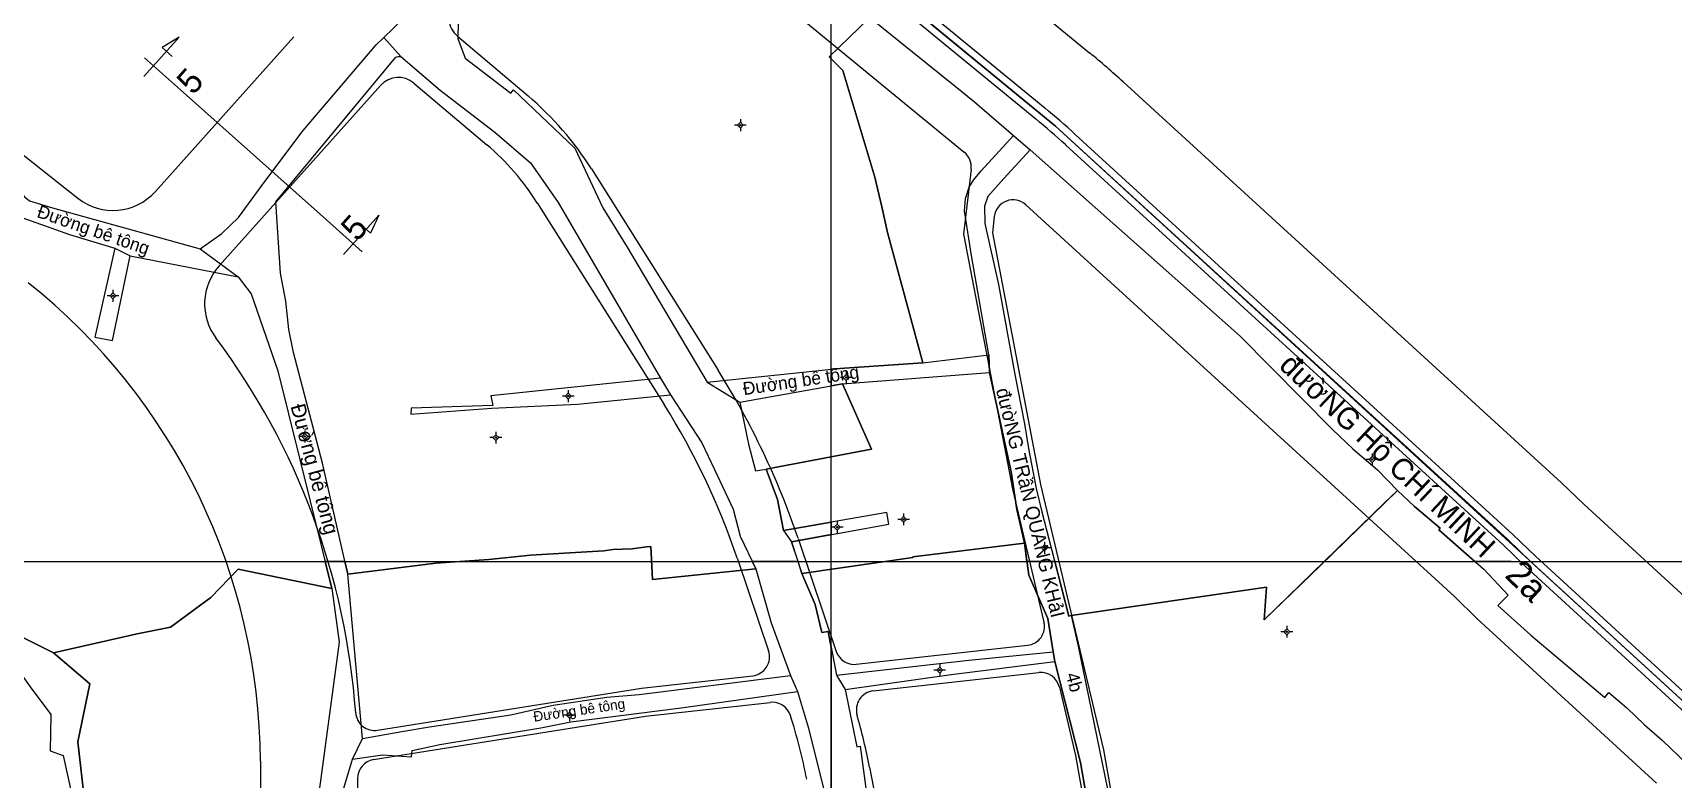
# Model space of a CAD drawing. Extents: x 548357 to 553070, y 1834500 to 1842500.
# Drawn here: x 551831.4 to 552177.8, y 1839954 to 1840111.6 of the extents above; entities that cross this region are included whole.
import ezdxf

# ---------------------------------------------------------------- set-up
doc = ezdxf.new("R2010")
doc.units = 0
for name, color, linetype in [('Level 10', 7, 'Continuous'), ('Level 11', 7, 'Continuous'), ('Level 13', 7, 'Continuous'), ('Level 2', 7, 'Continuous'), ('Level 20', 7, 'Continuous'), ('Level 30', 7, 'Continuous'), ('Level 4', 7, 'Continuous'), ('Level 5', 7, 'Continuous'), ('Level 52', 7, 'Continuous'), ('Level 61', 7, 'Continuous'), ('Level 7', 7, 'Continuous'), ('Level 8', 7, 'Continuous')]:
    doc.layers.add(name, color=color, linetype=linetype)

msp = doc.modelspace()

# ---------------------------------------------------------------- linework, layer by layer
at = {"layer": 'Level 10'}
for p, q in [((551905.55, 1840110.62), (551909.16, 1840106.59)), ((552038.47, 1840089.92), (552042.03, 1840086.91)), ((551848.76, 1840066.13), (551852, 1840064.51)), ((551866.74, 1840065.99), (551874.82, 1840060.07)), ((551852, 1840064.51), (551874.82, 1840060.07)), ((552033.29, 1840043.62), (552033.44, 1840039.88)), ((551963.97, 1840038.68), (551966.1, 1840035.18)), ((551973.79, 1840037.87), (551980.69, 1840033.62)), ((551989.94, 1840006.54), (551991.65, 1840004.15)), ((552046.89, 1839980.93), (552047.21, 1839978.9)), ((551991.37, 1839975.94), (551992.87, 1839972.58)), ((552001.15, 1839975.99), (552002.97, 1839972.96)), ((551898.9, 1839958.28), (551901.01, 1839962.63)), ((551894.96, 1839945.12), (551898.9, 1839958.28))]:
    msp.add_line(p, q, dxfattribs=at)
for points in [[(551960.26, 1840163.44), (552047.39, 1840091.88), (552142.89, 1840004.61), (552147.65, 1840000), (552194.41, 1839957.15), (552214.49, 1839936.53), (552223.97, 1839927.8), (552223.77, 1839927.01), (552223.82, 1839926.03), (552231.15, 1839908.7), (552231.73, 1839907.86), (552232.78, 1839907.31), (552233.86, 1839907.28), (552235.08, 1839907.6), (552236.15, 1839908.61), (552222.71, 1839882.13)], [(551905.55, 1840110.62), (551913.71, 1840118.5), (551952.17, 1840161.87)], [(551954.69, 1840156.66), (551947.86, 1840148.65), (551934.37, 1840132.5), (551923.17, 1840117.78), (551921.21, 1840113.84), (551921.14, 1840110.37), (551922.75, 1840106.25), (551932.36, 1840098.82), (551932.91, 1840099.53), (551945.85, 1840087.25), (551951.81, 1840074.67), (551956.93, 1840066.3), (551973.79, 1840037.87)], [(551954.69, 1840156.66), (551966.02, 1840147.67), (551972.5, 1840142.34), (551978.92, 1840136.82), (551979.38, 1840137.26), (551985.33, 1840132.46), (551990.97, 1840128.35), (552006.58, 1840116.35), (552008.14, 1840114.82), (552026.15, 1840100.29), (552030.28, 1840097.03), (552038.47, 1840089.92)], [(551814.23, 1840104.95), (551816.85, 1840110.14), (551793.85, 1840129.1), (551795.97, 1840132.75), (551814.58, 1840117.4), (551821.7, 1840110.49), (551826.13, 1840103.95), (551826.32, 1840099.31), (551827.48, 1840095.31), (551828.23, 1840089.46), (551829.06, 1840089.3), (551827.54, 1840082.11), (551828.03, 1840082.02), (551827.9, 1840081.3), (551828.37, 1840078.97), (551829.58, 1840077.02), (551830.73, 1840076.12), (551835.62, 1840074.62), (551866.74, 1840065.99)], [(551866.74, 1840065.99), (551871.34, 1840069.22), (551874.86, 1840072.58), (551880.43, 1840080.18), (551888.54, 1840090.94), (551903.95, 1840109.07), (551905.55, 1840110.62)], [(551901.01, 1839962.63), (551897.91, 1839997.34), (551892.6, 1840020.77), (551886.45, 1840044.1), (551885.52, 1840048.98), (551884.87, 1840054.92), (551883.71, 1840060.84), (551882.76, 1840075.92), (551908.06, 1840106.41), (551908.59, 1840106.6), (551909.16, 1840106.59)], [(551909.16, 1840106.59), (551917.45, 1840099.47), (551928.96, 1840090.63), (551936.54, 1840084.11), (551942.35, 1840075.74), (551963.97, 1840038.68)], [(551822.12, 1840099.07), (551823.52, 1840096.94), (551823.22, 1840072.67), (551829.09, 1840072.59), (551839.16, 1840068.98), (551848.76, 1840066.13)], [(552033.29, 1840043.62), (552029.65, 1840064.58), (552028.16, 1840073.99), (552028.33, 1840076.61), (552029.16, 1840079.01), (552030.06, 1840080.51), (552031.63, 1840082.43), (552038.47, 1840089.92)], [(552042.03, 1840086.91), (552036.46, 1840080.85), (552033.09, 1840077.06), (552032.33, 1840075.02), (552032.42, 1840071.3), (552035.33, 1840058.44), (552038.78, 1840039.44), (552040.8, 1840029.04), (552041.63, 1840023.84), (552043.28, 1840015.42), (552044.5, 1840010.5), (552050.18, 1839988.48), (552050.68, 1839988.61), (552052.11, 1839982.15), (552058.33, 1839951.97), (552059.46, 1839944.03), (552064.18, 1839918.01)], [(552042.03, 1840086.91), (552081.94, 1840051.52), (552086.31, 1840047.57), (552105.84, 1840027.85), (552110.1, 1840023.74), (552115.31, 1840019.37), (552119.56, 1840015.01), (552123.14, 1840011.62), (552128.58, 1840007), (552128.3, 1840006.67), (552137.81, 1839998.34), (552142.92, 1839992.91), (552140.74, 1839990.69), (552147.69, 1839984.46), (552163.34, 1839971.31), (552164.19, 1839972.36), (552168, 1839969.14), (552171.66, 1839965.62), (552175.48, 1839962.23), (552183.95, 1839954.14)], [(551848.76, 1840066.13), (551844.56, 1840047.31), (551848.27, 1840046.66), (551852, 1840064.51)], [(551874.82, 1840060.07), (551877.52, 1840056.47), (551883.13, 1840040.25), (551894.56, 1839994.28), (551896.08, 1839982.99), (551891.05, 1839945.43)], [(551973.79, 1840037.87), (552000.77, 1840040.64), (552019.36, 1840041.89), (552033.29, 1840043.62)], [(551963.97, 1840038.68), (551928.14, 1840034.99), (551928.55, 1840032.93), (551911.29, 1840032.34), (551911.27, 1840031.11), (551928.36, 1840032.35), (551946.4, 1840033.19), (551966.1, 1840035.18)], [(551980.69, 1840033.62), (552002.35, 1840037.5), (552033.44, 1840039.88)], [(552033.44, 1840039.88), (552038.01, 1840018.94), (552039.16, 1840010.97), (552040.81, 1840003.83), (552041.72, 1839997.13), (552045.77, 1839987.95), (552046.89, 1839980.93)], [(551966.1, 1840035.18), (551972.68, 1840025.05), (551975.39, 1840019.43), (551979.33, 1840011.05), (551980.78, 1840005.31), (551984.07, 1839998.46), (551987.35, 1839987.04), (551991.37, 1839975.94)], [(551980.69, 1840033.62), (551982.54, 1840024.76), (551984.04, 1840019.1), (551986.25, 1840019.48), (551988.63, 1840013.07), (551989.94, 1840006.54)], [(551991.65, 1840004.15), (552012.19, 1840007.88), (552011.76, 1840010.33), (551989.94, 1840006.54)], [(551991.65, 1840004.15), (551993.81, 1839997.46), (551996.58, 1839990.89), (551998.01, 1839984.99), (551999.34, 1839985.2), (552001.15, 1839975.99)], [(551803.25, 1839993.72), (551816.2, 1839987.36), (551827.49, 1839984.86), (551835.83, 1839980.73), (551843.45, 1839974.14), (551840.96, 1839961.92), (551843.14, 1839942.77), (551840.82, 1839937.72), (551839.08, 1839934.25), (551840.08, 1839930.56), (551838.75, 1839928.44), (551837.63, 1839925.72), (551839.5, 1839923.1), (551841.88, 1839921.92), (551845.36, 1839919.86), (551846.42, 1839912.88), (551850.72, 1839902.76)], [(552001.15, 1839975.99), (552029.06, 1839979.15), (552046.89, 1839980.93)], [(552002.97, 1839972.96), (552025.32, 1839976.11), (552047.21, 1839978.9)], [(552047.21, 1839978.9), (552052.62, 1839957.58), (552059.66, 1839917.15)], [(551901.01, 1839962.63), (551909.32, 1839964.11), (551915.22, 1839965.1), (551932.34, 1839967.62), (551941.27, 1839969.69), (551952.64, 1839971.39), (551959.45, 1839971.92), (551991.37, 1839975.94)], [(551830.87, 1839973.54), (551835.23, 1839967.69), (551835.12, 1839960.05), (551837.81, 1839959.05), (551841.34, 1839943.08), (551837.47, 1839934.51), (551836.38, 1839929.78), (551834.6, 1839926.87), (551838.19, 1839922.2), (551841.55, 1839919.98), (551843.94, 1839918.71), (551844.35, 1839915.27), (551849.59, 1839900.04)], [(551898.9, 1839958.28), (551905.24, 1839959.19), (551911.41, 1839958.77), (551911.51, 1839960.12), (551917.36, 1839961.4), (551938.67, 1839964.9), (551945.03, 1839966.13), (551968.32, 1839969.13), (551992.87, 1839972.58)], [(551992.87, 1839972.58), (551995.18, 1839964.84), (551998.96, 1839949.81), (552000.29, 1839942.39)], [(552002.97, 1839972.96), (552005.4, 1839960.86), (552006.08, 1839961.03), (552007.46, 1839951.11), (552008.72, 1839944.1), (552009.71, 1839939.18), (552011.28, 1839929.37), (552013.3, 1839916.16), (552014.28, 1839910.39)]]:
    msp.add_lwpolyline(points, dxfattribs=at)
at = {"layer": 'Level 11'}
for p, q in [((551980.82, 1840092.69), (551980.19, 1840092.07)), ((551980.82, 1840093.32), (551980.82, 1840092.69)), ((551981.44, 1840092.07), (551980.82, 1840092.69)), ((551980.19, 1840092.07), (551979.57, 1840092.07)), ((551980.19, 1840092.07), (551980.82, 1840091.44)), ((551980.82, 1840091.44), (551981.44, 1840092.07)), ((551980.82, 1840091.44), (551980.82, 1840090.82)), ((551982.07, 1840092.07), (551981.44, 1840092.07)), ((551847.73, 1840056.05), (551847.11, 1840056.05)), ((551848.36, 1840056.68), (551847.73, 1840056.05)), ((551847.73, 1840056.05), (551848.36, 1840055.43)), ((551848.36, 1840057.3), (551848.36, 1840056.68)), ((551848.98, 1840056.05), (551848.36, 1840056.68)), ((551848.36, 1840055.43), (551848.98, 1840056.05)), ((551848.36, 1840055.43), (551848.36, 1840054.8)), ((551849.61, 1840056.05), (551848.98, 1840056.05)), ((552002.55, 1840038.84), (552001.93, 1840038.84)), ((552003.18, 1840039.47), (552002.55, 1840038.84)), ((552002.55, 1840038.84), (552003.18, 1840038.22)), ((552003.18, 1840040.09), (552003.18, 1840039.47)), ((552003.8, 1840038.84), (552003.18, 1840039.47)), ((552003.18, 1840038.22), (552003.8, 1840038.84)), ((552003.18, 1840038.22), (552003.18, 1840037.59)), ((552004.43, 1840038.84), (552003.8, 1840038.84)), ((551943.87, 1840034.9), (551943.24, 1840034.9)), ((551944.49, 1840035.53), (551943.87, 1840034.9)), ((551943.87, 1840034.9), (551944.49, 1840034.28)), ((551944.49, 1840036.15), (551944.49, 1840035.53)), ((551945.12, 1840034.9), (551944.49, 1840035.53)), ((551944.49, 1840034.28), (551945.12, 1840034.9)), ((551944.49, 1840034.28), (551944.49, 1840033.65)), ((551945.74, 1840034.9), (551945.12, 1840034.9)), ((551888.85, 1840027.01), (551888.22, 1840026.39)), ((551888.85, 1840027.64), (551888.85, 1840027.01)), ((551889.47, 1840026.39), (551888.85, 1840027.01)), ((551929.2, 1840027.39), (551929.2, 1840026.76)), ((551888.22, 1840026.39), (551887.6, 1840026.39)), ((551888.22, 1840026.39), (551888.85, 1840025.76)), ((551888.85, 1840025.76), (551889.47, 1840026.39)), ((551888.85, 1840025.76), (551888.85, 1840025.14)), ((551890.1, 1840026.39), (551889.47, 1840026.39)), ((551928.57, 1840026.14), (551927.95, 1840026.14)), ((551929.2, 1840026.76), (551928.57, 1840026.14)), ((551928.57, 1840026.14), (551929.2, 1840025.51)), ((551929.82, 1840026.14), (551929.2, 1840026.76)), ((551929.2, 1840025.51), (551929.82, 1840026.14)), ((551929.2, 1840025.51), (551929.2, 1840024.89)), ((551930.45, 1840026.14), (551929.82, 1840026.14)), ((552113.57, 1840021.53), (552112.95, 1840021.53)), ((552114.2, 1840022.15), (552113.57, 1840021.53)), ((552113.57, 1840021.53), (552114.2, 1840020.9)), ((552114.2, 1840022.78), (552114.2, 1840022.15)), ((552114.82, 1840021.53), (552114.2, 1840022.15)), ((552114.2, 1840020.9), (552114.82, 1840021.53)), ((552114.2, 1840020.9), (552114.2, 1840020.28)), ((552115.45, 1840021.53), (552114.82, 1840021.53)), ((552015.29, 1840010.13), (552015.29, 1840009.51)), ((552000.64, 1840007.22), (552000.02, 1840007.22)), ((552001.27, 1840007.84), (552000.64, 1840007.22)), ((552000.64, 1840007.22), (552001.27, 1840006.59)), ((552001.27, 1840008.47), (552001.27, 1840007.84)), ((552001.89, 1840007.22), (552001.27, 1840007.84)), ((552001.27, 1840006.59), (552001.89, 1840007.22)), ((552001.27, 1840006.59), (552001.27, 1840005.97)), ((552002.52, 1840007.22), (552001.89, 1840007.22)), ((552014.67, 1840008.88), (552014.04, 1840008.88)), ((552015.29, 1840009.51), (552014.67, 1840008.88)), ((552014.67, 1840008.88), (552015.29, 1840008.26)), ((552015.92, 1840008.88), (552015.29, 1840009.51)), ((552015.29, 1840008.26), (552015.92, 1840008.88)), ((552015.29, 1840008.26), (552015.29, 1840007.63)), ((552016.54, 1840008.88), (552015.92, 1840008.88)), ((552044.43, 1840002.87), (552043.8, 1840002.87)), ((552045.05, 1840003.49), (552044.43, 1840002.87)), ((552044.43, 1840002.87), (552045.05, 1840002.24)), ((552045.05, 1840004.12), (552045.05, 1840003.49)), ((552045.68, 1840002.87), (552045.05, 1840003.49)), ((552045.05, 1840002.24), (552045.68, 1840002.87)), ((552046.3, 1840002.87), (552045.68, 1840002.87)), ((552045.05, 1840002.24), (552045.05, 1840001.62)), ((552096.18, 1839985.79), (552095.56, 1839985.17)), ((552096.18, 1839986.42), (552096.18, 1839985.79)), ((552096.81, 1839985.17), (552096.18, 1839985.79)), ((552095.56, 1839985.17), (552094.93, 1839985.17)), ((552095.56, 1839985.17), (552096.18, 1839984.54)), ((552096.18, 1839984.54), (552096.81, 1839985.17)), ((552096.18, 1839984.54), (552096.18, 1839983.92)), ((552097.43, 1839985.17), (552096.81, 1839985.17)), ((552022.28, 1839977.07), (552021.65, 1839977.07)), ((552022.9, 1839977.7), (552022.28, 1839977.07)), ((552022.28, 1839977.07), (552022.9, 1839976.45)), ((552022.9, 1839978.32), (552022.9, 1839977.7)), ((552023.53, 1839977.07), (552022.9, 1839977.7)), ((552022.9, 1839976.45), (552023.53, 1839977.07)), ((552022.9, 1839976.45), (552022.9, 1839975.82)), ((552024.15, 1839977.07), (552023.53, 1839977.07)), ((551944.72, 1839968.16), (551944.1, 1839967.54)), ((551944.72, 1839968.79), (551944.72, 1839968.16)), ((551945.35, 1839967.54), (551944.72, 1839968.16)), ((551944.1, 1839967.54), (551943.47, 1839967.54)), ((551944.1, 1839967.54), (551944.72, 1839966.91)), ((551944.72, 1839966.91), (551945.35, 1839967.54)), ((551944.72, 1839966.91), (551944.72, 1839966.29)), ((551945.97, 1839967.54), (551945.35, 1839967.54))]:
    msp.add_line(p, q, dxfattribs=at)
for centre in [(551980.82, 1840092.07), (551848.36, 1840056.05), (552003.18, 1840038.84), (551944.49, 1840034.9), (551888.85, 1840026.39), (551929.2, 1840026.14), (552114.2, 1840021.53), (552001.27, 1840007.22), (552015.29, 1840008.88), (552045.05, 1840002.87), (552096.18, 1839985.17), (552022.9, 1839977.07), (551944.72, 1839967.54)]:
    msp.add_circle(centre, 0.15, dxfattribs=at)
at = {"layer": 'Level 13'}
for points in [[(551854.9, 1840102.35), (551862.31, 1840110.66)], [(551862.31, 1840110.66), (551858.76, 1840108.5), (551860.87, 1840106.61)], [(551855.03, 1840106.3), (551862.59, 1840099.56)], [(551862.59, 1840099.56), (551893.41, 1840072.08)], [(551900.96, 1840065.34), (551893.41, 1840072.08)], [(551897.05, 1840064.76), (551904.46, 1840073.07)], [(551904.46, 1840073.07), (551902.72, 1840069.29), (551900.61, 1840071.18)]]:
    msp.add_lwpolyline(points, dxfattribs=at)
at = {"layer": 'Level 2'}
for points in [[(551849.59, 1839900.04), (551850.72, 1839902.76), (551846.42, 1839912.88), (551845.36, 1839919.86), (551841.88, 1839921.92), (551839.5, 1839923.1), (551837.63, 1839925.72), (551838.75, 1839928.44), (551840.08, 1839930.56), (551839.08, 1839934.25), (551840.82, 1839937.72), (551843.14, 1839942.77), (551840.96, 1839961.92), (551843.45, 1839974.14), (551835.83, 1839980.73), (551827.49, 1839984.86), (551816.2, 1839987.36), (551803.25, 1839993.72), (551798.78, 1840000)], [(551809.8, 1839976.17), (551821.67, 1839982.01), (551825.28, 1839980.62), (551826.09, 1839979.5), (551827.49, 1839978.26), (551830.87, 1839973.54), (551835.23, 1839967.69), (551835.12, 1839960.05)], [(551835.12, 1839960.05), (551837.81, 1839959.05), (551841.34, 1839943.08)]]:
    msp.add_lwpolyline(points, dxfattribs=at)
at = {"layer": 'Level 20'}
msp.add_lwpolyline([(552059.66, 1839917.15), (552052.62, 1839957.58), (552047.21, 1839978.9), (552046.89, 1839980.93), (552045.77, 1839987.95), (552041.72, 1839997.13), (552040.81, 1840003.83), (552039.16, 1840010.97), (552038.01, 1840018.94), (552033.44, 1840039.88), (552033.29, 1840043.62), (552029.65, 1840064.58), (552028.16, 1840073.99), (552028.33, 1840076.61), (552029.16, 1840079.01), (552030.06, 1840080.51), (552031.63, 1840082.43), (552038.47, 1840089.92), (552042.03, 1840086.91), (552036.46, 1840080.85), (552033.09, 1840077.06), (552032.33, 1840075.02), (552032.42, 1840071.3), (552035.33, 1840058.44), (552038.78, 1840039.44), (552040.8, 1840029.04), (552041.63, 1840023.84), (552043.28, 1840015.42), (552044.5, 1840010.5), (552050.18, 1839988.48), (552050.68, 1839988.61), (552052.11, 1839982.15), (552058.33, 1839951.97)], dxfattribs=at)
at = {"layer": 'Level 30'}
for p, q in [((551606.69, 1840261.53), (551840.93, 1840076.67)), ((551857.3, 1840078.08), (551886.57, 1840110.75)), ((551921.08, 1840110.86), (551935.99, 1840098.24)), ((551870.76, 1840062.38), (551904.9, 1840100.5)), ((551911.85, 1840100.98), (551927.27, 1840087.94)), ((551949.36, 1840082.85), (551976.13, 1840040.34)), ((551937.94, 1840075.66), (551964.71, 1840033.15)), ((551993, 1840004.88), (552001.07, 1839981)), ((551980.21, 1840000.56), (551986.77, 1839981.14)), ((552005.3, 1839978.31), (552041.47, 1839982.31)), ((552008.87, 1839972.67), (552043.85, 1839976.54)), ((551900.01, 1839954.2), (551900.25, 1839901.2))]:
    msp.add_line(p, q, dxfattribs=at)
for points in [[(551581.21, 1840482.68), (551658.36, 1840422.2), (551698.44, 1840391.35), (551735.68, 1840360.7), (551883.75, 1840245.69), (551916.43, 1840218.87), (551967.82, 1840178.59), (552010.47, 1840143.55), (552054.6, 1840107.31)], [(551571.96, 1840470.87), (551649.16, 1840410.35), (551689.09, 1840379.61), (551726.31, 1840348.98), (551874.39, 1840233.97), (551907.04, 1840207.17), (551958.43, 1840166.89), (552000.95, 1840131.96), (552045.08, 1840095.72)], [(551570.11, 1840468.51), (551647.32, 1840407.99), (551687.23, 1840377.27), (551724.43, 1840346.64), (551872.51, 1840231.63), (551905.16, 1840204.83), (551956.55, 1840164.55), (551999.05, 1840129.64), (552043.17, 1840093.4)], [(551958.71, 1840143.36), (551989.53, 1840118.05), (552028.1, 1840086.37)], [(552061.64, 1840101.21), (552154.2, 1840016.63), (552158.97, 1840012.01), (552208.34, 1839966.76)], [(552051.52, 1840090.14), (552143.92, 1840005.7), (552148.68, 1840001.09), (552189.07, 1839964.08)], [(552049.5, 1840087.92), (552141.86, 1840003.52), (552146.62, 1839998.91), (552187.04, 1839961.87)], [(552029.53, 1840082.82), (552027.95, 1840069.11), (552038.32, 1840014.98), (552044.92, 1839987.21)], [(552034.42, 1840072.79), (552034.02, 1840069.33), (552044.18, 1840016.24), (552057.49, 1839960.27), (552064.16, 1839922.47)], [(552041.09, 1840075.29), (552131.58, 1839992.59), (552136.33, 1839987.99), (552174.26, 1839953.23)], [(551904.22, 1839964.38), (551959.98, 1839973.29), (551983.42, 1839975.89)], [(552048.18, 1839973.49), (552051.61, 1839959.05), (552058.11, 1839922.19)], [(551903.37, 1839958.17), (551960.79, 1839967.34), (551987.13, 1839970.26)], [(551879.49, 1839957.83), (551879.79, 1839891.06), (551867.26, 1839746.64)], [(552008.09, 1839956.6), (552011.87, 1839936.98), (552015.69, 1839915.41)]]:
    msp.add_lwpolyline(points, dxfattribs=at)
for centre, radius, start, end in [((551924.31, 1840114.67), 5, 138.1513, 229.7726), ((551942.58, 1839970.92), 176.5, 47.5782, 50.6048), ((551908.63, 1840097.16), 5, 49.7726, 138.1513), ((551892.88, 1840047.28), 66.75, 32.1994, 49.7726), ((551942.58, 1839970.92), 158.5, 47.5782, 50.6048), ((551942.58, 1839970.92), 161.5, 47.5782, 50.6048), ((551892.88, 1840047.28), 53.25, 32.1994, 49.7726), ((552025.56, 1840083.28), 4, 353.4264, 50.6048), ((551848.37, 1840086.09), 12, 231.7202, 318.1513), ((552038.39, 1840072.33), 4, 47.5782, 173.4264), ((551879.7, 1840054.37), 12, 138.1513, 216.7768), ((551749.74, 1839957.23), 129.75, 0.2624, 51.5228), ((551749.74, 1839957.23), 150.25, 4.1271, 36.7768), ((551835.03, 1839951.49), 166.75, 18.6757, 32.1994), ((551835.03, 1839951.49), 153.25, 18.6757, 32.1994), ((552041.03, 1839986.29), 4, 276.3177, 13.3728), ((551982.98, 1839979.86), 4, 276.3177, 18.6757), ((552004.86, 1839982.28), 4, 198.6757, 276.3177), ((552044.29, 1839972.56), 4, 13.3728, 96.3177), ((552009.31, 1839968.69), 4, 96.3177, 196.0115), ((551903.59, 1839968.33), 4, 184.1271, 279.077), ((551987.57, 1839966.28), 4, 17.9435, 96.3177), ((551883.63, 1839932.63), 113.25, 10.9044, 17.9435), ((551883.63, 1839932.63), 126.75, 10.9044, 16.0115), ((551904.01, 1839954.22), 4, 99.077, 180.2624)]:
    msp.add_arc(centre, radius, start, end, dxfattribs=at)
at = {"layer": 'Level 52'}
for p, q in [((552002.46, 1840103.6), (552009.21, 1840081.12)), ((552009.21, 1840081.12), (552002.46, 1840103.6)), ((552009.21, 1840081.12), (552010.76, 1840074.56)), ((552010.76, 1840074.56), (552009.21, 1840081.12)), ((552000, 1840040.56), (552000, 1840037.08)), ((552000, 1840037.08), (552000, 1840040.56)), ((552000, 1840037.08), (552002.35, 1840037.5)), ((552002.35, 1840037.5), (552000, 1840037.08)), ((551986.25, 1840019.48), (551988.63, 1840013.07)), ((552119.56, 1840015.01), (552103.22, 1839999.11)), ((552123.14, 1840011.62), (552119.56, 1840015.01)), ((552119.56, 1840015.01), (552123.14, 1840011.62)), ((552000, 1840008.29), (552000, 1840005.67)), ((552135.92, 1840000), (552128.3, 1840006.67)), ((552128.3, 1840006.67), (552135.92, 1840000)), ((551961.9, 1840003.19), (551961, 1840003.09)), ((551961, 1840003.09), (551961.9, 1840003.19)), ((552041.33, 1840000), (552040.81, 1840003.83)), ((552040.81, 1840003.83), (552041.33, 1840000)), ((551897.31, 1840000), (551893.14, 1840000)), ((551893.14, 1840000), (551894.56, 1839994.28)), ((551894.56, 1839994.28), (551893.14, 1840000)), ((551893.14, 1840000), (551897.31, 1840000)), ((551897.91, 1839997.34), (551897.31, 1840000)), ((551897.31, 1840000), (551897.91, 1839997.34)), ((551916.55, 1839999.65), (551897.91, 1839997.34)), ((551897.91, 1839997.34), (551916.55, 1839999.65)), ((551927.69, 1840000.38), (551916.55, 1839999.65)), ((551916.55, 1839999.65), (551927.69, 1840000.38)), ((551936.51, 1840001.32), (551927.69, 1840000.38)), ((551927.69, 1840000.38), (551936.51, 1840001.32)), ((551952.02, 1840002.24), (551936.51, 1840001.32)), ((551936.51, 1840001.32), (551952.02, 1840002.24)), ((551953.9, 1840002.51), (551952.02, 1840002.24)), ((551952.02, 1840002.24), (551953.9, 1840002.51)), ((551955.93, 1840002.61), (551953.9, 1840002.51)), ((551953.9, 1840002.51), (551955.93, 1840002.61)), ((551992.99, 1840000), (551983.33, 1840000)), ((551983.33, 1840000), (551984.07, 1839998.46)), ((551984.07, 1839998.46), (551983.33, 1840000)), ((551993.81, 1839997.46), (551992.99, 1840000)), ((552017.21, 1840000.84), (551993.81, 1839997.46)), ((552017.2, 1840000.96), (552017.21, 1840000.84)), ((552047.21, 1840000), (552041.33, 1840000)), ((552041.33, 1840000), (552047.21, 1840000)), ((552140.01, 1840000), (552135.92, 1840000)), ((552135.92, 1840000), (552140.01, 1840000)), ((552140.89, 1840000), (552140.01, 1840000)), ((552140.01, 1840000), (552140.89, 1840000)), ((552143.53, 1840000), (552140.89, 1840000)), ((552140.89, 1840000), (552147.65, 1840000)), ((551996.58, 1839990.89), (551993.81, 1839997.46)), ((551993.81, 1839997.46), (551996.58, 1839990.89)), ((552103.22, 1839999.11), (552091.41, 1839987.69)), ((552091.93, 1839994.58), (552050.68, 1839988.61)), ((552050.68, 1839988.61), (552091.93, 1839994.58)), ((552091.41, 1839987.69), (552091.93, 1839994.58)), ((552091.93, 1839994.58), (552091.41, 1839987.69)), ((552000, 1839981.85), (551999.34, 1839985.2)), ((551999.34, 1839985.2), (552000, 1839981.84)), ((552000, 1839944.01), (552000, 1839981.85)), ((552000, 1839981.84), (552000, 1839944.01))]:
    msp.add_line(p, q, dxfattribs=at)
for points in [[(552008.14, 1840114.82), (551999.54, 1840106.5), (552002.46, 1840103.6)], [(552002.46, 1840103.6), (551999.54, 1840106.5), (552008.14, 1840114.82)], [(552010.76, 1840074.56), (552011.88, 1840069.42), (552019.36, 1840041.89)], [(552019.36, 1840041.89), (552011.88, 1840069.42), (552010.76, 1840074.56)], [(552019.36, 1840041.89), (552000.77, 1840040.64), (552000, 1840040.56)], [(552000, 1840040.56), (552000.77, 1840040.64), (552019.36, 1840041.89)], [(552002.35, 1840037.5), (552008.52, 1840023.69), (551986.25, 1840019.48)], [(551986.25, 1840019.48), (552008.52, 1840023.69), (552002.35, 1840037.5)], [(552000, 1840008.29), (551989.94, 1840006.54), (551988.63, 1840013.07), (551986.25, 1840019.48)], [(551988.63, 1840013.07), (551989.94, 1840006.54), (552000, 1840008.29)], [(552091.41, 1839987.69), (552116.85, 1840012.36), (552119.56, 1840015.01)], [(552128.3, 1840006.67), (552128.58, 1840007), (552123.14, 1840011.62)], [(552123.14, 1840011.62), (552128.58, 1840007), (552128.3, 1840006.67)], [(552000, 1840005.67), (552000, 1840008.29)], [(551961, 1840003.09), (551957.98, 1840002.7), (551955.93, 1840002.61)], [(551955.93, 1840002.61), (551957.98, 1840002.7), (551961, 1840003.09)], [(551984.07, 1839998.46), (551962.28, 1839996.22), (551961.9, 1840003.19)], [(551961.9, 1840003.19), (551962.28, 1839996.22), (551984.07, 1839998.46)], [(552000, 1840005.67), (551991.65, 1840004.15), (551993.81, 1839997.46)], [(551992.99, 1840000), (551991.65, 1840004.15), (552000, 1840005.67)], [(552040.81, 1840003.83), (552031.62, 1840002.73), (552017.2, 1840000.96)], [(552017.2, 1840000.96), (552031.62, 1840002.73), (552040.81, 1840003.83)], [(551835.83, 1839980.73), (551827.49, 1839984.86), (551816.2, 1839987.36), (551803.25, 1839993.72), (551798.78, 1840000)], [(551798.78, 1840000), (551803.25, 1839993.72), (551816.2, 1839987.36), (551827.49, 1839984.86), (551835.83, 1839980.73)], [(551983.33, 1840000), (551992.99, 1840000)], [(551993.81, 1839997.46), (552017.21, 1840000.84), (552017.2, 1840000.96)], [(552050.68, 1839988.61), (552050.18, 1839988.48), (552047.21, 1840000)], [(552047.21, 1840000), (552050.18, 1839988.48), (552050.68, 1839988.61)], [(551894.56, 1839994.28), (551874.77, 1839998.38), (551869.02, 1839992.36), (551860.5, 1839986.14), (551853.47, 1839984.72), (551835.83, 1839980.73)], [(551835.83, 1839980.73), (551853.47, 1839984.72), (551860.5, 1839986.14), (551869.02, 1839992.36), (551874.77, 1839998.38), (551894.56, 1839994.28)], [(551999.34, 1839985.2), (551998.01, 1839984.99), (551996.58, 1839990.89)], [(551996.58, 1839990.89), (551998.01, 1839984.99), (551999.34, 1839985.2)]]:
    msp.add_lwpolyline(points, dxfattribs=at)
at = {"layer": 'Level 61'}
for p, q in [((552000, 1835000), (552000, 1840500)), ((549500, 1840000), (553000, 1840000))]:
    msp.add_line(p, q, dxfattribs=at)
at = {"layer": 'Level 8'}
msp.add_lwpolyline([(552523.45, 1839603.69), (552323.13, 1839804.01), (552307.23, 1839806.72), (552279.26, 1839815.69), (552285.84, 1839823.88), (552291.74, 1839835.15), (552292.1, 1839840.96), (552291.22, 1839844.02), (552285.31, 1839846.33), (552281.97, 1839848.51), (552279.67, 1839850.45), (552274.58, 1839854.04), (552266.55, 1839857.66), (552261.53, 1839848.66), (552237.83, 1839855.41), (552227.06, 1839859.5), (552233.44, 1839881.9), (552230.76, 1839892.42), (552226.88, 1839903.95), (552222.56, 1839917.39), (552214.49, 1839936.53), (552194.41, 1839957.15), (552047.39, 1840091.88), (551957.49, 1840165.72)], dxfattribs=at)

# ---------------------------------------------------------------- texts
at = {"layer": 'Level 13'}
for p in [(551865.26, 1840098.24), (551899.93, 1840067.31)]:
    msp.add_text('5', height=5.21, rotation=48.2723, dxfattribs=at).set_placement(p)
at = {"layer": 'Level 4'}
for s, height, rotation, p in [('đườNG Hồ CHí MINH', 4.5366, 316.8201, (552094.32, 1840041.02)), ('đườNG TRầN QUANG KHảI', 2.9237, 283.6753, (552034.77, 1840036.23))]:
    msp.add_text(s, height=height, rotation=rotation, dxfattribs=at).set_placement(p)
at = {"layer": 'Level 5'}
for height, rotation, p in [(2.7308, 340.8975, (551832.11, 1840072.74)), (2.7308, 8.4683, (551981.57, 1840035.08)), (3.1283, 284.9322, (551885.81, 1840032.8)), (2.1565, 8.2966, (551937.28, 1839966.16))]:
    msp.add_text('Đường bê tông', height=height, rotation=rotation, dxfattribs=at).set_placement(p)
at = {"layer": 'Level 7'}
for s, height, rotation, p in [('2a', 5.541, 315.619, (552142.01, 1839996.86)), ('4b', 2.758, 284.9669, (552049.5, 1839976.15))]:
    msp.add_text(s, height=height, rotation=rotation, dxfattribs=at).set_placement(p)

doc.saveas('drawing.dxf')
